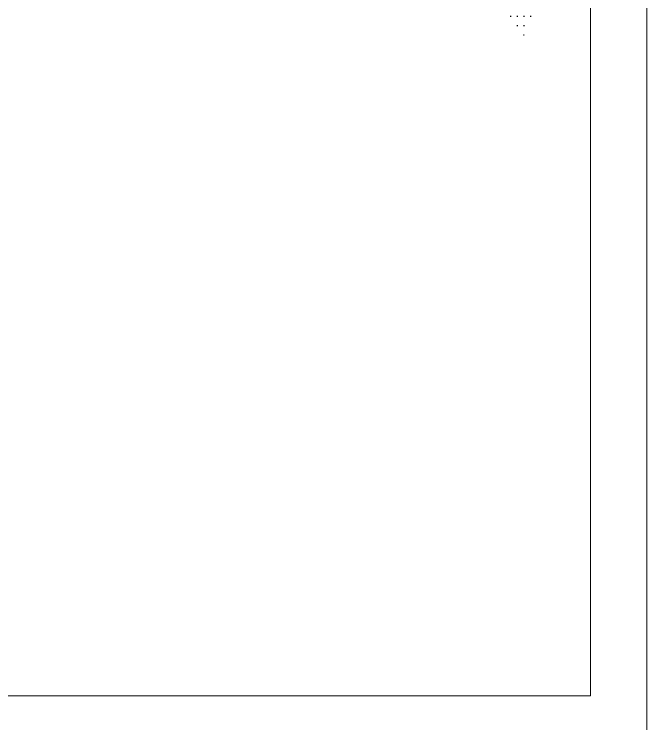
# Model space of a CAD drawing. Header units: millimetres. Extents: x 757294 to 891425, y -262592 to 287632.
# Drawn here: x 842236 to 842461.2, y -222654.1 to -222401.8 of the extents above; entities that cross this region are included whole.
import ezdxf

# ---------------------------------------------------------------- set-up
doc = ezdxf.new("R2010")
doc.units = ezdxf.units.MM
doc.header["$LTSCALE"] = 4
doc.layers.add('家具内线', color=8, linetype='Continuous')
doc.layers.add('家具外轮廓线', color=3, linetype='Continuous', lineweight=15)

# ---------------------------------------------------------------- blocks, each defined once
blk = doc.blocks.new('1')
at = {"layer": '家具内线'}
for p, q in [((96813.17, 7732.13), (96813.51, 7732.13)), ((96815.52, 7732.13), (96815.86, 7732.13)), ((96817.88, 7732.13), (96818.21, 7732.13)), ((96820.23, 7732.13), (96820.57, 7732.13)), ((96815.52, 7728.76), (96815.86, 7728.76)), ((96817.88, 7728.76), (96818.21, 7728.76)), ((96815.6, 7725.4), (96815.86, 7725.4))]:
    blk.add_line(p, q, dxfattribs=at)

msp = doc.modelspace()

# ---------------------------------------------------------------- linework, layer by layer
at = {"layer": '家具外轮廓线', "color": 1, "ltscale": 5}
for p, q in [((842461.16, -222274.21), (842461.16, -222664.15)), ((842441.16, -222294.21), (842441.16, -222644.15)), ((842441.16, -222644.15), (841621.16, -222644.15))]:
    msp.add_line(p, q, dxfattribs=at)

# ---------------------------------------------------------------- block references
at = {"layer": '家具内线', "xscale": -1}
msp.add_blockref('1', (939233.16, -230134.69), dxfattribs=at)

doc.saveas('drawing.dxf')
